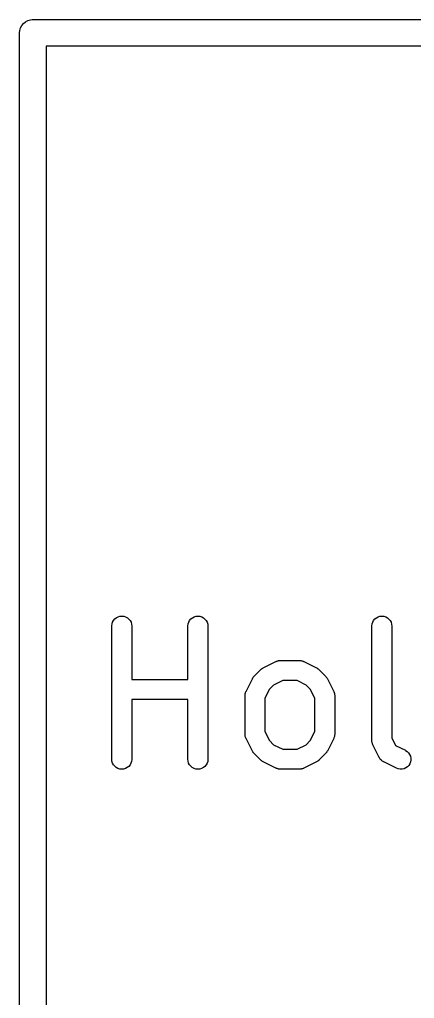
# Model space of a CAD drawing. Extents: x 0 to 214, y -130 to 23.
# Drawn here: x -0.1 to 2.86, y -82.25 to -74.9 of the extents above; entities that cross this region are included whole.
import ezdxf

# ---------------------------------------------------------------- set-up
doc = ezdxf.new("R2010")
doc.units = 0
doc.layers.add('BLACK', color=7, linetype='CONTINUOUS')

msp = doc.modelspace()

# ---------------------------------------------------------------- linework, layer by layer
at = {"layer": 'BLACK', "linetype": 'CONTINUOUS'}
for p, q in [((-0.09283, -74.9615), (-0.08355, -74.9442)), ((-0.08355, -74.9442), (-0.07105, -74.9289)), ((-0.07105, -74.9289), (-0.05582, -74.9165)), ((-0.05582, -74.9165), (-0.03845, -74.9072)), ((-0.03845, -74.9072), (-0.0196, -74.9014)), ((-0.0196, -74.9014), (-0.0049, -74.9)), ((-0.0049, -74.9), (0, -74.8995)), ((0, -74.8995), (0.0049, -74.9)), ((0.0049, -74.9), (119.995, -74.9)), ((-0.10048, -75), (-0.09855, -74.9804)), ((-0.1, -75.0049), (-0.10048, -75)), ((-0.1, -129.995), (-0.1, -75.0049)), ((-0.09855, -74.9804), (-0.09283, -74.9615)), ((0.1, -75.1), (0.1, -129.9)), ((119.9, -75.1), (0.1, -75.1)), ((0.5933, -79.4368), (0.59773, -79.4228)), ((0.59773, -79.4228), (0.60478, -79.41)), ((0.60478, -79.41), (0.61419, -79.3988)), ((0.61419, -79.3988), (0.6256, -79.3896)), ((0.6256, -79.3896), (0.63857, -79.3828)), ((0.63857, -79.3828), (0.65261, -79.3787)), ((0.65261, -79.3787), (0.66719, -79.3774)), ((0.66719, -79.3774), (0.68175, -79.3789)), ((0.68175, -79.3789), (0.69573, -79.3832)), ((0.69573, -79.3832), (0.70861, -79.3902)), ((0.70861, -79.3902), (0.71988, -79.3995)), ((0.71988, -79.3995), (0.72913, -79.4109)), ((0.72913, -79.4109), (0.73601, -79.4238)), ((0.73601, -79.4238), (0.74024, -79.4378)), ((1.16473, -79.4368), (1.16916, -79.4228)), ((1.16916, -79.4228), (1.17621, -79.41)), ((1.17621, -79.41), (1.18562, -79.3988)), ((1.18562, -79.3988), (1.19703, -79.3896)), ((1.19703, -79.3896), (1.21, -79.3828)), ((1.21, -79.3828), (1.22404, -79.3787)), ((1.22404, -79.3787), (1.23862, -79.3774)), ((1.23862, -79.3774), (1.25318, -79.3789)), ((1.25318, -79.3789), (1.26716, -79.3832)), ((1.26716, -79.3832), (1.28003, -79.3902)), ((1.28003, -79.3902), (1.29131, -79.3995)), ((1.29131, -79.3995), (1.30056, -79.4109)), ((1.30056, -79.4109), (1.30744, -79.4238)), ((1.30744, -79.4238), (1.31167, -79.4378)), ((2.54569, -79.4368), (2.55011, -79.4228)), ((2.55011, -79.4228), (2.55716, -79.41)), ((2.55716, -79.41), (2.56657, -79.3988)), ((2.56657, -79.3988), (2.57798, -79.3896)), ((2.57798, -79.3896), (2.59095, -79.3828)), ((2.59095, -79.3828), (2.60499, -79.3787)), ((2.60499, -79.3787), (2.61957, -79.3774)), ((2.61957, -79.3774), (2.63413, -79.3789)), ((2.63413, -79.3789), (2.64811, -79.3832)), ((2.64811, -79.3832), (2.66099, -79.3902)), ((2.66099, -79.3902), (2.67226, -79.3995)), ((2.67226, -79.3995), (2.68152, -79.4109)), ((2.68152, -79.4109), (2.68839, -79.4238)), ((2.68839, -79.4238), (2.69262, -79.4378)), ((0.59167, -79.4513), (0.5933, -79.4368)), ((0.59167, -79.4524), (0.59167, -79.4513)), ((0.59167, -80.4524), (0.59167, -79.4524)), ((0.74024, -79.4378), (0.74167, -79.4524)), ((0.74167, -79.4524), (0.74167, -79.8536)), ((1.16309, -79.4524), (1.1631, -79.4513)), ((1.16309, -79.8536), (1.16309, -79.4524)), ((1.1631, -79.4513), (1.16473, -79.4368)), ((1.31167, -79.4378), (1.31309, -79.4524)), ((1.31309, -79.4524), (1.31309, -80.4524)), ((2.54405, -79.4513), (2.54569, -79.4368)), ((2.54405, -79.4524), (2.54405, -79.4513)), ((2.54405, -80.3095), (2.54405, -79.4524)), ((2.69262, -79.4378), (2.69405, -79.4524)), ((2.69405, -79.4524), (2.69405, -80.2918)), ((1.72836, -79.7663), (1.8236, -79.7186)), ((1.8236, -79.7186), (1.82454, -79.7182)), ((1.82454, -79.7182), (1.82662, -79.7174)), ((1.82662, -79.7174), (1.82856, -79.7164)), ((1.82856, -79.7164), (1.83347, -79.7149)), ((1.83347, -79.7149), (1.83828, -79.7131)), ((1.83828, -79.7131), (1.84046, -79.7128)), ((1.84046, -79.7128), (1.84257, -79.7121)), ((1.84257, -79.7121), (1.84768, -79.7116)), ((1.84768, -79.7116), (1.85274, -79.7108)), ((1.85274, -79.7108), (1.85495, -79.7109)), ((1.85495, -79.7109), (1.85714, -79.7107)), ((1.85714, -79.7107), (2, -79.7107)), ((2, -79.7107), (2.00105, -79.7107)), ((2.00105, -79.7107), (2.00324, -79.711)), ((2.00324, -79.711), (2.00545, -79.7109)), ((2.00545, -79.7109), (2.0105, -79.7118)), ((2.0105, -79.7118), (2.01559, -79.7124)), ((2.01559, -79.7124), (2.01769, -79.713)), ((2.01769, -79.713), (2.01987, -79.7134)), ((2.01987, -79.7134), (2.02466, -79.7152)), ((2.02466, -79.7152), (2.02955, -79.7168)), ((2.02955, -79.7168), (2.03148, -79.7178)), ((2.03148, -79.7178), (2.03354, -79.7186)), ((2.03354, -79.7186), (2.12878, -79.7663)), ((1.66125, -79.8279), (1.70887, -79.7803)), ((1.70887, -79.7803), (1.70962, -79.7796)), ((1.70962, -79.7796), (1.71291, -79.7769)), ((1.71291, -79.7769), (1.71597, -79.774)), ((1.71597, -79.774), (1.71862, -79.7724)), ((1.71862, -79.7724), (1.72106, -79.7704)), ((1.72106, -79.7704), (1.72479, -79.7685)), ((1.72479, -79.7685), (1.72836, -79.7663)), ((2.12878, -79.7663), (2.12971, -79.7667)), ((2.12971, -79.7667), (2.13325, -79.769)), ((2.13325, -79.769), (2.13696, -79.771)), ((2.13696, -79.771), (2.13937, -79.773)), ((2.13937, -79.773), (2.14199, -79.7747)), ((2.14199, -79.7747), (2.14502, -79.7776)), ((2.14502, -79.7776), (2.14827, -79.7803)), ((2.14827, -79.7803), (2.19589, -79.8279)), ((0.74167, -79.8536), (1.16309, -79.8536)), ((1.59958, -79.9426), (1.6472, -79.8474)), ((1.6472, -79.8474), (1.64768, -79.8465)), ((1.64768, -79.8465), (1.64997, -79.8429)), ((1.64997, -79.8429), (1.65196, -79.8392)), ((1.65196, -79.8392), (1.65394, -79.8368)), ((1.65394, -79.8368), (1.65564, -79.8342)), ((1.65564, -79.8342), (1.65858, -79.8312)), ((1.65858, -79.8312), (1.66125, -79.8279)), ((1.87485, -79.8607), (1.80633, -79.895)), ((1.98229, -79.8607), (1.87485, -79.8607)), ((2.05081, -79.895), (1.98229, -79.8607)), ((2.19589, -79.8279), (2.19663, -79.8287)), ((2.19663, -79.8287), (2.19925, -79.832)), ((2.19925, -79.832), (2.20215, -79.835)), ((2.20215, -79.835), (2.20381, -79.8377)), ((2.20381, -79.8377), (2.20576, -79.8401)), ((2.20576, -79.8401), (2.20769, -79.8438)), ((2.20769, -79.8438), (2.20994, -79.8474)), ((2.20994, -79.8474), (2.25756, -79.9426)), ((1.59618, -79.9515), (1.59773, -79.9466)), ((1.59773, -79.9466), (1.59879, -79.9447)), ((1.59879, -79.9447), (1.59958, -79.9426)), ((1.77592, -79.9254), (1.74167, -79.9939)), ((1.80633, -79.895), (1.77592, -79.9254)), ((2.08122, -79.9254), (2.05081, -79.895)), ((2.11548, -79.9939), (2.08122, -79.9254)), ((2.25756, -79.9426), (2.25802, -79.9436)), ((2.25802, -79.9436), (2.25878, -79.9457)), ((2.25878, -79.9457), (2.25982, -79.9476)), ((2.25982, -79.9476), (2.2613, -79.9525)), ((1.16309, -80.0036), (0.74167, -80.0036)), ((0.74167, -80.0036), (0.74167, -80.4524)), ((1.16309, -80.4524), (1.16309, -80.0036)), ((1.59167, -79.9751), (1.59192, -79.9729)), ((1.59167, -79.9762), (1.59167, -79.9751)), ((1.59167, -80.2619), (1.59167, -79.9762)), ((1.59186, -79.9707), (1.59273, -79.9657)), ((1.59192, -79.9729), (1.59186, -79.9707)), ((1.59273, -79.9657), (1.5933, -79.9606)), ((1.5933, -79.9606), (1.59397, -79.9585)), ((1.59397, -79.9585), (1.59435, -79.9563)), ((1.59435, -79.9563), (1.59618, -79.9515)), ((1.74167, -79.9939), (1.74167, -80.2442)), ((2.11548, -80.2442), (2.11548, -79.9939)), ((2.2613, -79.9525), (2.26307, -79.9573)), ((2.26307, -79.9573), (2.26341, -79.9595)), ((2.26341, -79.9595), (2.26405, -79.9616)), ((2.26405, -79.9616), (2.26455, -79.9667)), ((2.26455, -79.9667), (2.26535, -79.9718)), ((2.26535, -79.9718), (2.26526, -79.974)), ((2.26526, -79.974), (2.26548, -79.9762)), ((2.26548, -79.9762), (2.26548, -80.2619)), ((1.59188, -80.2641), (1.59167, -80.2619)), ((1.59179, -80.2663), (1.59188, -80.2641)), ((1.59259, -80.2714), (1.59179, -80.2663)), ((1.59309, -80.2765), (1.59259, -80.2714)), ((1.59373, -80.2786), (1.59309, -80.2765)), ((1.59408, -80.2808), (1.59373, -80.2786)), ((1.59584, -80.2856), (1.59408, -80.2808)), ((1.59732, -80.2905), (1.59584, -80.2856)), ((1.59836, -80.2924), (1.59732, -80.2905)), ((1.59912, -80.2945), (1.59836, -80.2924)), ((1.59958, -80.2954), (1.59912, -80.2945)), ((1.6472, -80.3907), (1.59958, -80.2954)), ((1.74167, -80.2442), (1.77592, -80.3127)), ((1.77592, -80.3127), (1.80633, -80.3431)), ((2.05081, -80.3431), (2.08122, -80.3127)), ((2.08122, -80.3127), (2.11548, -80.2442)), ((2.25756, -80.2954), (2.20994, -80.3907)), ((2.25835, -80.2934), (2.25756, -80.2954)), ((2.25941, -80.2914), (2.25835, -80.2934)), ((2.26096, -80.2866), (2.25941, -80.2914)), ((2.2628, -80.2818), (2.26096, -80.2866)), ((2.26317, -80.2796), (2.2628, -80.2818)), ((2.26384, -80.2775), (2.26317, -80.2796)), ((2.26441, -80.2724), (2.26384, -80.2775)), ((2.26528, -80.2674), (2.26441, -80.2724)), ((2.26547, -80.263), (2.26522, -80.2651)), ((2.26522, -80.2651), (2.26528, -80.2674)), ((2.26548, -80.2619), (2.26547, -80.263)), ((2.54426, -80.3117), (2.54405, -80.3095)), ((2.54418, -80.3139), (2.54426, -80.3117)), ((2.54497, -80.319), (2.54418, -80.3139)), ((2.69405, -80.2918), (2.72257, -80.3489)), ((1.80633, -80.3431), (1.87485, -80.3774)), ((1.87485, -80.3774), (1.98229, -80.3774)), ((1.98229, -80.3774), (2.05081, -80.3431)), ((2.54547, -80.3241), (2.54497, -80.319)), ((2.54611, -80.3262), (2.54547, -80.3241)), ((2.54646, -80.3284), (2.54611, -80.3262)), ((2.54822, -80.3332), (2.54646, -80.3284)), ((2.54971, -80.3381), (2.54822, -80.3332)), ((2.55074, -80.3401), (2.54971, -80.3381)), ((2.5515, -80.3421), (2.55074, -80.3401)), ((2.55197, -80.3431), (2.5515, -80.3421)), ((2.59958, -80.4383), (2.55197, -80.3431)), ((2.72257, -80.3489), (2.79544, -80.3853)), ((2.79544, -80.3853), (2.79638, -80.3858)), ((2.79638, -80.3858), (2.80866, -80.3937)), ((0.59309, -80.4669), (0.59167, -80.4524)), ((0.74166, -80.4534), (0.74003, -80.468)), ((0.74167, -80.4524), (0.74166, -80.4534)), ((1.16452, -80.4669), (1.16309, -80.4524)), ((1.31309, -80.4534), (1.31146, -80.468)), ((1.31309, -80.4524), (1.31309, -80.4534)), ((1.64945, -80.3943), (1.6472, -80.3907)), ((1.65138, -80.398), (1.64945, -80.3943)), ((1.65333, -80.4004), (1.65138, -80.398)), ((1.65499, -80.4031), (1.65333, -80.4004)), ((1.65789, -80.4061), (1.65499, -80.4031)), ((1.66052, -80.4094), (1.65789, -80.4061)), ((1.66125, -80.4102), (1.66052, -80.4094)), ((1.70887, -80.4578), (1.66125, -80.4102)), ((1.71213, -80.4605), (1.70887, -80.4578)), ((1.71515, -80.4634), (1.71213, -80.4605)), ((1.71777, -80.4651), (1.71515, -80.4634)), ((2.14423, -80.4612), (2.14117, -80.4641)), ((2.14753, -80.4585), (2.14423, -80.4612)), ((2.14827, -80.4578), (2.14753, -80.4585)), ((2.19589, -80.4102), (2.14827, -80.4578)), ((2.19856, -80.4069), (2.19589, -80.4102)), ((2.2015, -80.4039), (2.19856, -80.4069)), ((2.2032, -80.4013), (2.2015, -80.4039)), ((2.20518, -80.3989), (2.2032, -80.4013)), ((2.20717, -80.3952), (2.20518, -80.3989)), ((2.20946, -80.3916), (2.20717, -80.3952)), ((2.20994, -80.3907), (2.20946, -80.3916)), ((2.60044, -80.4397), (2.59958, -80.4383)), ((2.60109, -80.4412), (2.60044, -80.4397)), ((2.60434, -80.4459), (2.60109, -80.4412)), ((2.60738, -80.4507), (2.60434, -80.4459)), ((2.60849, -80.4519), (2.60738, -80.4507)), ((2.60941, -80.4532), (2.60849, -80.4519)), ((2.6135, -80.4572), (2.60941, -80.4532)), ((2.61743, -80.4613), (2.6135, -80.4572)), ((2.61875, -80.4623), (2.61743, -80.4613)), ((2.61991, -80.4634), (2.61875, -80.4623)), ((2.62471, -80.4665), (2.61991, -80.4634)), ((2.80866, -80.3937), (2.81916, -80.4039)), ((2.81916, -80.4039), (2.82748, -80.416)), ((2.82748, -80.416), (2.8333, -80.4294)), ((2.8333, -80.4294), (2.8364, -80.4437)), ((2.83667, -80.4583), (2.83408, -80.4728)), ((2.8364, -80.4437), (2.83667, -80.4583)), ((0.59732, -80.481), (0.59309, -80.4669)), ((0.6042, -80.4939), (0.59732, -80.481)), ((0.61345, -80.5052), (0.6042, -80.4939)), ((0.62473, -80.5146), (0.61345, -80.5052)), ((0.6376, -80.5215), (0.62473, -80.5146)), ((0.65158, -80.5258), (0.6376, -80.5215)), ((0.66614, -80.5274), (0.65158, -80.5258)), ((0.68072, -80.5261), (0.66614, -80.5274)), ((0.69476, -80.5219), (0.68072, -80.5261)), ((0.70773, -80.5151), (0.69476, -80.5219)), ((0.71914, -80.506), (0.70773, -80.5151)), ((0.72855, -80.4948), (0.71914, -80.506)), ((0.7356, -80.4819), (0.72855, -80.4948)), ((0.74003, -80.468), (0.7356, -80.4819)), ((1.16875, -80.481), (1.16452, -80.4669)), ((1.17563, -80.4939), (1.16875, -80.481)), ((1.18488, -80.5052), (1.17563, -80.4939)), ((1.19616, -80.5146), (1.18488, -80.5052)), ((1.20903, -80.5215), (1.19616, -80.5146)), ((1.22301, -80.5258), (1.20903, -80.5215)), ((1.23757, -80.5274), (1.22301, -80.5258)), ((1.25215, -80.5261), (1.23757, -80.5274)), ((1.26619, -80.5219), (1.25215, -80.5261)), ((1.27916, -80.5151), (1.26619, -80.5219)), ((1.29057, -80.506), (1.27916, -80.5151)), ((1.29998, -80.4948), (1.29057, -80.506)), ((1.30703, -80.4819), (1.29998, -80.4948)), ((1.31146, -80.468), (1.30703, -80.4819)), ((1.72018, -80.4671), (1.71777, -80.4651)), ((1.72389, -80.4691), (1.72018, -80.4671)), ((1.72743, -80.4714), (1.72389, -80.4691)), ((1.72836, -80.4718), (1.72743, -80.4714)), ((1.8236, -80.5195), (1.72836, -80.4718)), ((1.82566, -80.5203), (1.8236, -80.5195)), ((1.8276, -80.5213), (1.82566, -80.5203)), ((1.83247, -80.5229), (1.8276, -80.5213)), ((1.83727, -80.5247), (1.83247, -80.5229)), ((1.83945, -80.5251), (1.83727, -80.5247)), ((1.84155, -80.5257), (1.83945, -80.5251)), ((1.84664, -80.5263), (1.84155, -80.5257)), ((1.85169, -80.5272), (1.84664, -80.5263)), ((1.8539, -80.5271), (1.85169, -80.5272)), ((1.85609, -80.5274), (1.8539, -80.5271)), ((1.85714, -80.5274), (1.85609, -80.5274)), ((2, -80.5274), (1.85714, -80.5274)), ((2.00219, -80.5272), (2, -80.5274)), ((2.0044, -80.5273), (2.00219, -80.5272)), ((2.00946, -80.5265), (2.0044, -80.5273)), ((2.01457, -80.526), (2.00946, -80.5265)), ((2.01669, -80.5253), (2.01457, -80.526)), ((2.01886, -80.525), (2.01669, -80.5253)), ((2.02366, -80.5232), (2.01886, -80.525)), ((2.02858, -80.5217), (2.02366, -80.5232)), ((2.03053, -80.5207), (2.02858, -80.5217)), ((2.0326, -80.5199), (2.03053, -80.5207)), ((2.03354, -80.5195), (2.0326, -80.5199)), ((2.12878, -80.4718), (2.03354, -80.5195)), ((2.13235, -80.4696), (2.12878, -80.4718)), ((2.13609, -80.4677), (2.13235, -80.4696)), ((2.13852, -80.4657), (2.13609, -80.4677)), ((2.14117, -80.4641), (2.13852, -80.4657)), ((2.62935, -80.4698), (2.62471, -80.4665)), ((2.63083, -80.4705), (2.62935, -80.4698)), ((2.63219, -80.4714), (2.63083, -80.4705)), ((2.63312, -80.4718), (2.63219, -80.4714)), ((2.72836, -80.5195), (2.63312, -80.4718)), ((2.74203, -80.5247), (2.72836, -80.5195)), ((2.75646, -80.5272), (2.74203, -80.5247)), ((2.77109, -80.5268), (2.75646, -80.5272)), ((2.78537, -80.5236), (2.77109, -80.5268)), ((2.79876, -80.5177), (2.78537, -80.5236)), ((2.81075, -80.5093), (2.79876, -80.5177)), ((2.82087, -80.4987), (2.81075, -80.5093)), ((2.82875, -80.4864), (2.82087, -80.4987)), ((2.83408, -80.4728), (2.82875, -80.4864))]:
    msp.add_line(p, q, dxfattribs=at)

doc.saveas('drawing.dxf')
